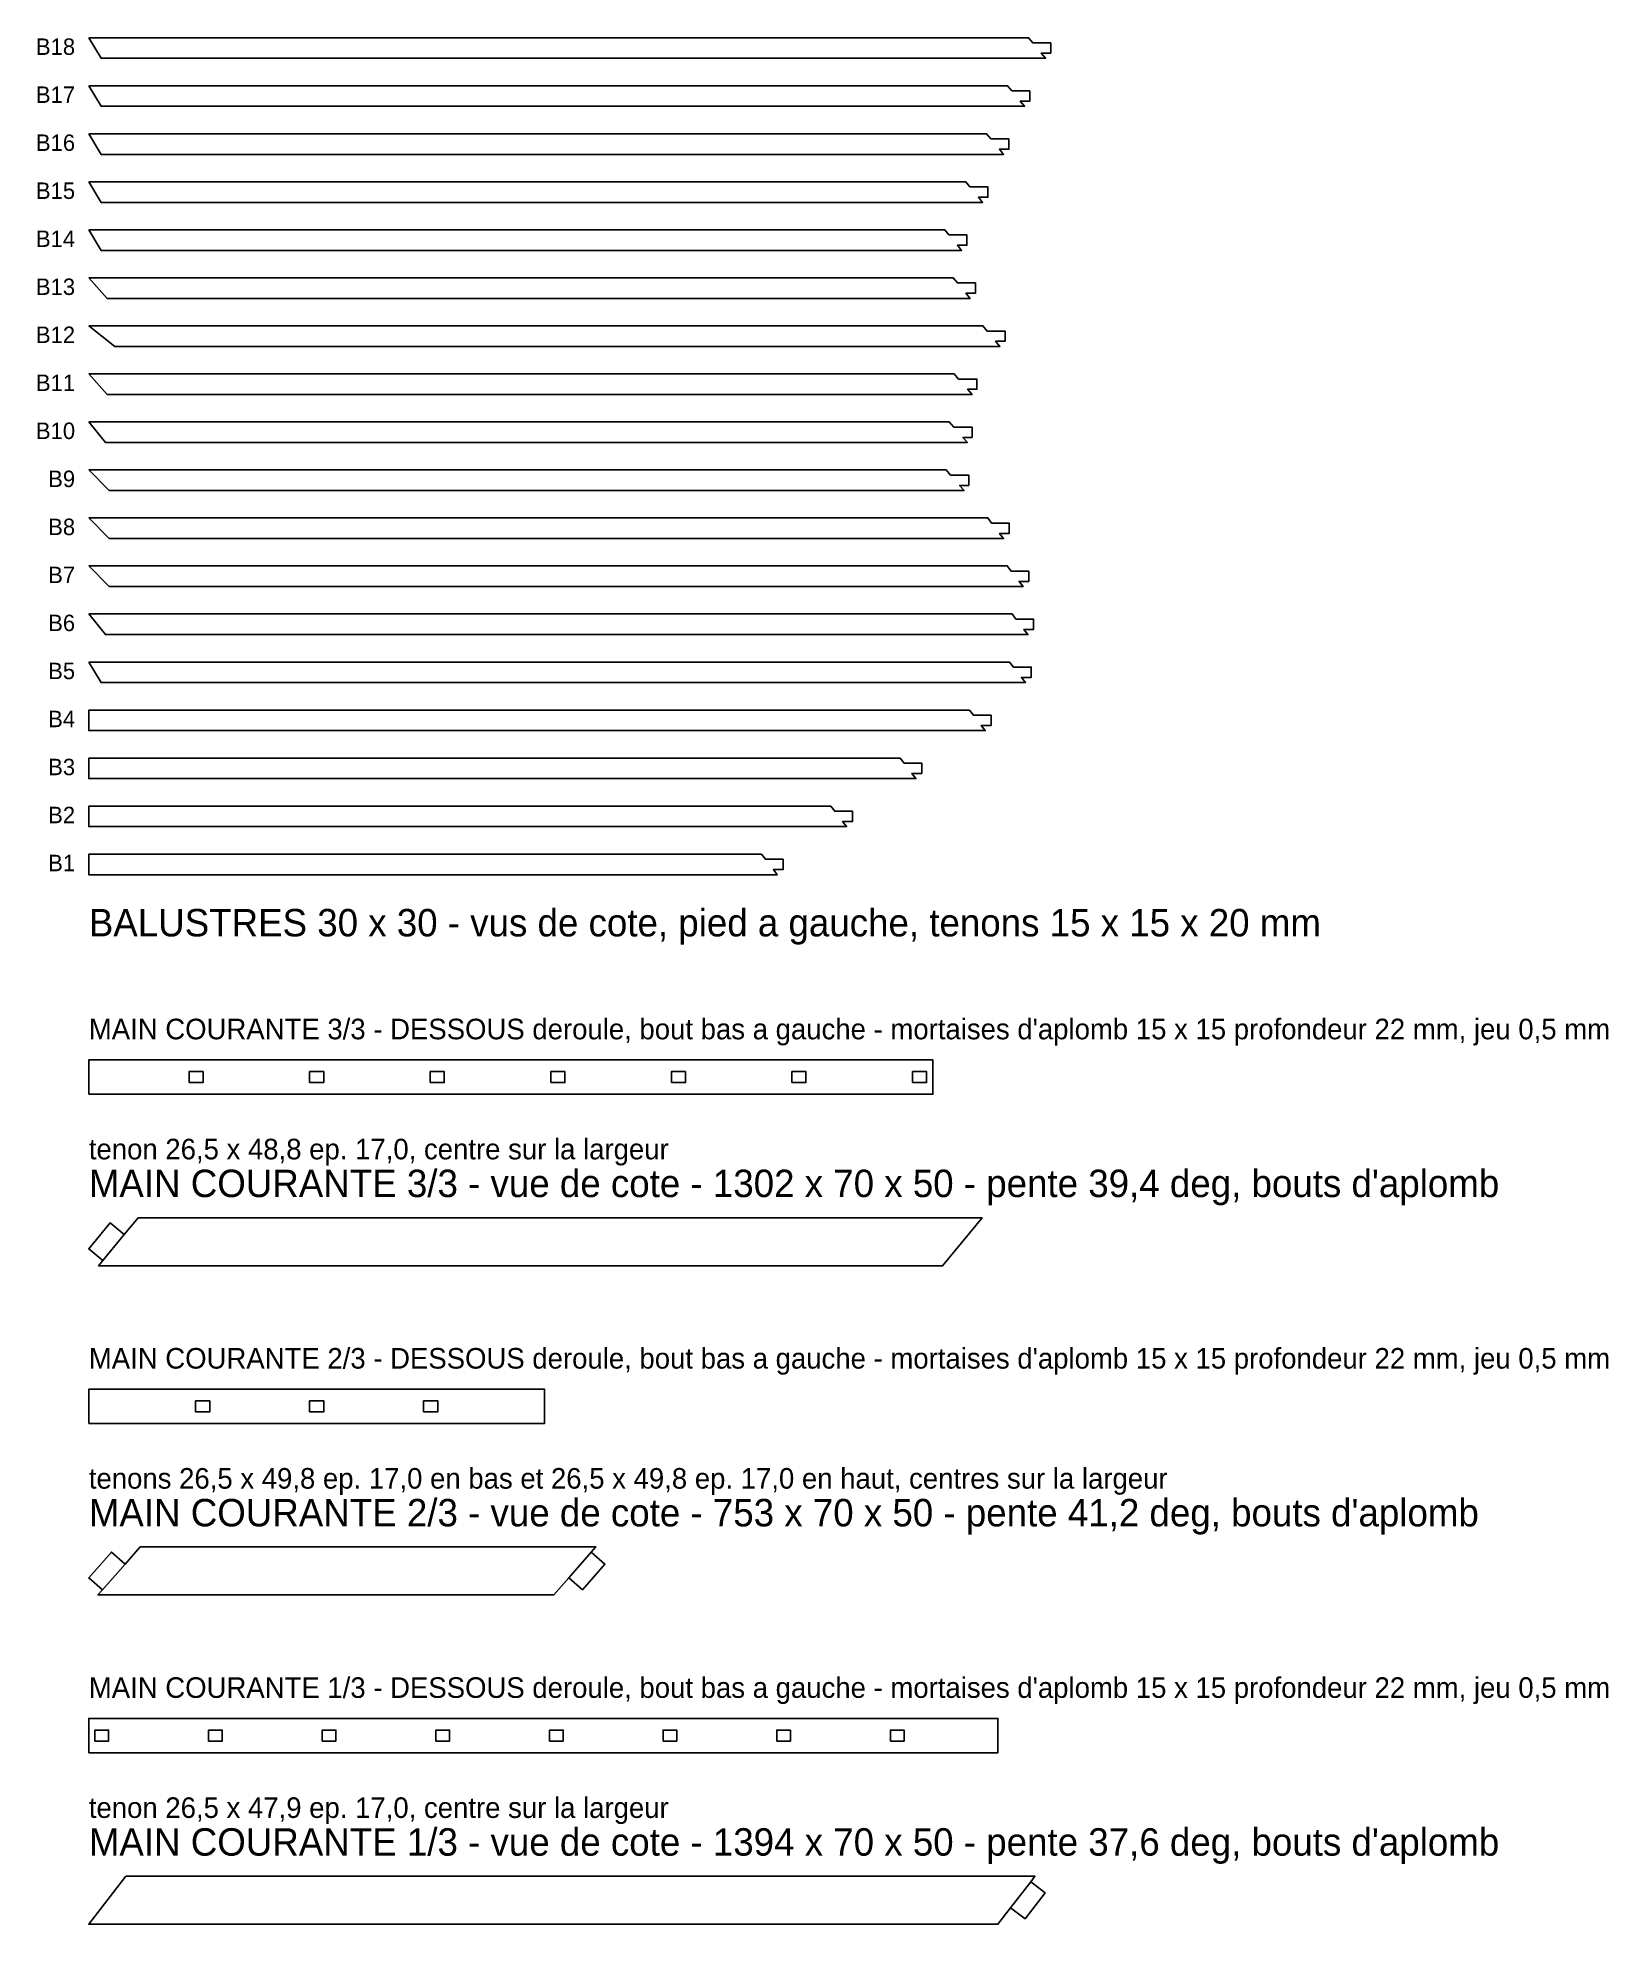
# Model space of a CAD drawing. Header units: millimetres. Extents: x -74 to 2215, y 0 to 2750.
import ezdxf
from ezdxf.enums import TextEntityAlignment as Align

# ---------------------------------------------------------------- set-up
doc = ezdxf.new("R2010")
doc.units = ezdxf.units.MM
for name, color, linetype in [('DECOUPE', 7, 'CONTINUOUS'), ('MORTAISE', 2, 'CONTINUOUS'), ('TENON', 6, 'CONTINUOUS'), ('TEXTE', 3, 'CONTINUOUS')]:
    doc.layers.add(name, color=color, linetype=linetype)

msp = doc.modelspace()

# ---------------------------------------------------------------- linework, layer by layer
at = {"layer": 'DECOUPE'}
for points in [[(0, 2750), (17.93, 2720), (1394.441, 2720), (1388.269, 2727.5), (1402.098, 2727.5), (1402.098, 2742.5), (1375.926, 2742.5), (1369.755, 2750)], [(0, 2680), (17.93, 2650), (1363.879, 2650), (1357.708, 2657.5), (1371.536, 2657.5), (1371.536, 2672.5), (1345.365, 2672.5), (1339.193, 2680)], [(0, 2610), (17.93, 2580), (1333.318, 2580), (1327.146, 2587.5), (1340.975, 2587.5), (1340.975, 2602.5), (1314.803, 2602.5), (1308.632, 2610)], [(0, 2540), (17.93, 2510), (1302.756, 2510), (1296.585, 2517.5), (1310.413, 2517.5), (1310.413, 2532.5), (1284.242, 2532.5), (1278.07, 2540)], [(0, 2470), (17.93, 2440), (1272.195, 2440), (1266.023, 2447.5), (1279.852, 2447.5), (1279.852, 2462.5), (1253.68, 2462.5), (1247.509, 2470)], [(0, 2400), (26.881, 2370), (1284.562, 2370), (1278.39, 2377.5), (1292.219, 2377.5), (1292.219, 2392.5), (1266.048, 2392.5), (1259.876, 2400)], [(0, 2330), (37.854, 2300), (1327.873, 2300), (1321.702, 2307.5), (1335.53, 2307.5), (1335.53, 2322.5), (1309.359, 2322.5), (1303.187, 2330)], [(0, 2260), (26.881, 2230), (1287.499, 2230), (1280.937, 2237.5), (1294.375, 2237.5), (1294.375, 2252.5), (1267.813, 2252.5), (1261.251, 2260)], [(0, 2190), (24.15, 2160), (1280.471, 2160), (1273.909, 2167.5), (1287.347, 2167.5), (1287.347, 2182.5), (1260.785, 2182.5), (1254.223, 2190)], [(0, 2120), (29.591, 2090), (1275.638, 2090), (1269.076, 2097.5), (1282.514, 2097.5), (1282.514, 2112.5), (1255.952, 2112.5), (1249.39, 2120)], [(0, 2050), (29.591, 2020), (1333.202, 2020), (1327.429, 2027.5), (1341.656, 2027.5), (1341.656, 2042.5), (1315.883, 2042.5), (1310.111, 2050)], [(0, 1980), (29.591, 1950), (1361.64, 1950), (1355.868, 1957.5), (1370.095, 1957.5), (1370.095, 1972.5), (1344.322, 1972.5), (1338.549, 1980)], [(0, 1910), (24.15, 1880), (1368.667, 1880), (1362.894, 1887.5), (1377.121, 1887.5), (1377.121, 1902.5), (1351.348, 1902.5), (1345.576, 1910)], [(0, 1840), (17.93, 1810), (1365.072, 1810), (1359.299, 1817.5), (1373.526, 1817.5), (1373.526, 1832.5), (1347.754, 1832.5), (1341.981, 1840)], [(0, 1770), (0, 1740), (1306.577, 1740), (1300.804, 1747.5), (1315.031, 1747.5), (1315.031, 1762.5), (1289.259, 1762.5), (1283.486, 1770)], [(0, 1700), (0, 1670), (1205.553, 1670), (1199.781, 1677.5), (1214.008, 1677.5), (1214.008, 1692.5), (1188.235, 1692.5), (1182.462, 1700)], [(0, 1630), (0, 1600), (1104.53, 1600), (1098.757, 1607.5), (1112.985, 1607.5), (1112.985, 1622.5), (1087.212, 1622.5), (1081.439, 1630)], [(0, 1560), (0, 1530), (1003.507, 1530), (997.734, 1537.5), (1011.961, 1537.5), (1011.961, 1552.5), (986.188, 1552.5), (980.416, 1560)], [(0, 1210), (1230.279, 1210), (1230.279, 1260), (0, 1260)], [(71.709, 1030), (1301.988, 1030), (1244.387, 960), (14.109, 960), (20.463, 967.722), (0, 984.56), (31.037, 1022.278), (51.5, 1005.44)], [(0, 730), (664.366, 730), (664.366, 780), (0, 780)], [(74.605, 550), (738.971, 550), (732.386, 542.474), (752.33, 525.024), (719.521, 487.526), (699.577, 504.976), (677.725, 480), (13.359, 480), (19.944, 487.526), (0, 504.976), (32.809, 542.474), (52.753, 525.024)], [(0, 250), (1325.016, 250), (1325.016, 300), (0, 300)], [(53.879, 70), (1378.895, 70), (1372.795, 62.076), (1393.795, 45.912), (1364.556, 7.924), (1343.556, 24.088), (1325.016, 0), (0, 0)]]:
    msp.add_lwpolyline(points, close=True, dxfattribs=at)
at = {"layer": 'MORTAISE'}
for points in [[(146.116, 1227), (166.541, 1227), (166.541, 1243), (146.116, 1243)], [(321.87, 1227), (342.295, 1227), (342.295, 1243), (321.87, 1243)], [(497.624, 1227), (518.05, 1227), (518.05, 1243), (497.624, 1243)], [(673.378, 1227), (693.804, 1227), (693.804, 1243), (673.378, 1243)], [(849.132, 1227), (869.558, 1227), (869.558, 1243), (849.132, 1243)], [(1024.886, 1227), (1045.312, 1227), (1045.312, 1243), (1024.886, 1243)], [(1200.64, 1227), (1221.066, 1227), (1221.066, 1243), (1200.64, 1243)], [(155.626, 747), (176.557, 747), (176.557, 763), (155.626, 763)], [(321.717, 747), (342.648, 747), (342.648, 763), (321.717, 763)], [(487.809, 747), (508.74, 747), (508.74, 763), (487.809, 763)], [(8.964, 267), (28.893, 267), (28.893, 283), (8.964, 283)], [(174.591, 267), (194.52, 267), (194.52, 283), (174.591, 283)], [(340.218, 267), (360.147, 267), (360.147, 283), (340.218, 283)], [(505.845, 267), (525.774, 267), (525.774, 283), (505.845, 283)], [(671.472, 267), (691.401, 267), (691.401, 283), (671.472, 283)], [(837.099, 267), (857.028, 267), (857.028, 283), (837.099, 283)], [(1002.726, 267), (1022.655, 267), (1022.655, 283), (1002.726, 283)], [(1168.353, 267), (1188.282, 267), (1188.282, 283), (1168.353, 283)]]:
    msp.add_lwpolyline(points, close=True, dxfattribs=at)
at = {"layer": 'TENON'}
for points in [[(0, 984.56), (20.463, 967.722), (51.5, 1005.44), (31.037, 1022.278)], [(0, 504.976), (19.944, 487.526), (52.753, 525.024), (32.809, 542.474)], [(699.577, 504.976), (719.521, 487.526), (752.33, 525.024), (732.386, 542.474)], [(1343.556, 24.088), (1364.556, 7.924), (1393.795, 45.912), (1372.795, 62.076)]]:
    msp.add_lwpolyline(points, close=True, dxfattribs=at)

# ---------------------------------------------------------------- texts
at = {"layer": 'TEXTE'}
for s, p in [('B18', (-20, 2725)), ('B17', (-20, 2655)), ('B16', (-20, 2585)), ('B15', (-20, 2515)), ('B14', (-20, 2445)), ('B13', (-20, 2375)), ('B12', (-20, 2305)), ('B11', (-20, 2235)), ('B10', (-20, 2165)), ('B9', (-20, 2095)), ('B8', (-20, 2025)), ('B7', (-20, 1955)), ('B6', (-20, 1885)), ('B5', (-20, 1815)), ('B4', (-20, 1745)), ('B3', (-20, 1675)), ('B2', (-20, 1605)), ('B1', (-20, 1535))]:
    msp.add_text(s, height=24, dxfattribs=at).set_placement(p, align=Align.RIGHT)
for s, height, p in [('BALUSTRES 30 x 30 - vus de cote, pied a gauche, tenons 15 x 15 x 20 mm', 40, (0, 1440)), ("MAIN COURANTE 3/3 - DESSOUS deroule, bout bas a gauche - mortaises d'aplomb 15 x 15 profondeur 22 mm, jeu 0,5 mm", 30, (0, 1290)), ('tenon 26,5 x 48,8 ep. 17,0, centre sur la largeur', 30, (0, 1115)), ("MAIN COURANTE 3/3 - vue de cote - 1302 x 70 x 50 - pente 39,4 deg, bouts d'aplomb", 40, (0, 1060)), ("MAIN COURANTE 2/3 - DESSOUS deroule, bout bas a gauche - mortaises d'aplomb 15 x 15 profondeur 22 mm, jeu 0,5 mm", 30, (0, 810)), ('tenons 26,5 x 49,8 ep. 17,0 en bas et 26,5 x 49,8 ep. 17,0 en haut, centres sur la largeur', 30, (0, 635)), ("MAIN COURANTE 2/3 - vue de cote - 753 x 70 x 50 - pente 41,2 deg, bouts d'aplomb", 40, (0, 580)), ("MAIN COURANTE 1/3 - DESSOUS deroule, bout bas a gauche - mortaises d'aplomb 15 x 15 profondeur 22 mm, jeu 0,5 mm", 30, (0, 330)), ('tenon 26,5 x 47,9 ep. 17,0, centre sur la largeur', 30, (0, 155)), ("MAIN COURANTE 1/3 - vue de cote - 1394 x 70 x 50 - pente 37,6 deg, bouts d'aplomb", 40, (0, 100))]:
    msp.add_text(s, height=height, dxfattribs=at).set_placement(p)

doc.saveas('drawing.dxf')
